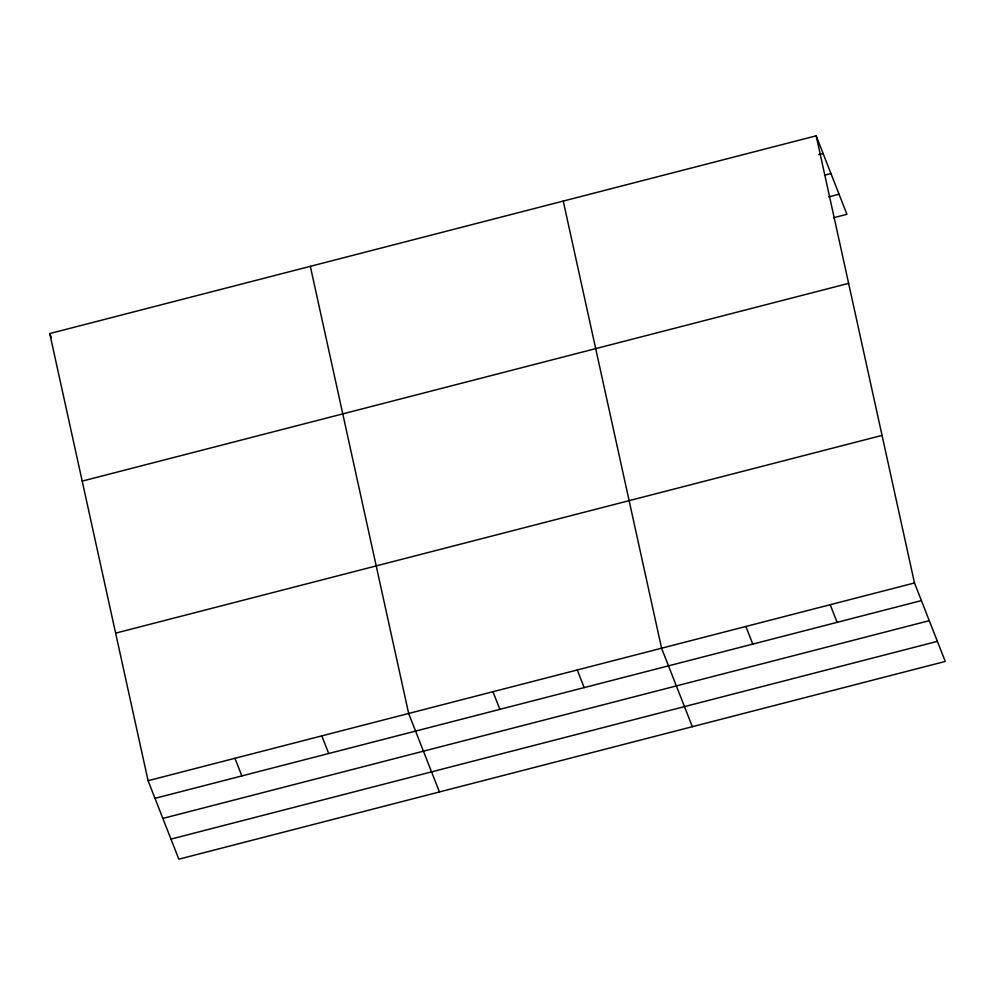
<?xml version="1.0" encoding="UTF-8"?>
<svg xmlns="http://www.w3.org/2000/svg" width="995" height="995" viewBox="0 0 995 995"><rect width="100%" height="100%" fill="white"/><g stroke="black" fill="none" stroke-linecap="round" stroke-linejoin="round"><path stroke-width="1.49" d="M816.174 135.817L914.492 582.958L945.25 661.439L178.826 859.182L148.081 780.702L49.75 333.561L816.174 135.817L846.919 214.298L833.611 217.743M818.649 154.611L823.076 153.466M825.029 175.07L830.949 173.54M828.698 196.898L839.059 194.224M82.199 481.12L848.611 283.376M115.631 633.143L882.043 435.4M148.081 780.702L914.492 582.958M154.984 798.338L921.407 600.594M162.857 818.412L929.28 620.669M170.966 839.096L937.377 641.365M830.191 604.711L837.106 622.348M745.877 626.464L752.792 644.101M692.333 726.686L661.575 648.205L563.245 201.077M577.274 669.958L584.177 687.595M492.96 691.712L499.876 709.348M439.417 791.945L408.659 713.465L310.328 266.337M321.795 735.877L328.711 753.514M234.932 758.289L241.847 775.926M49.75 333.561L51.342 337.628"/></g></svg>
